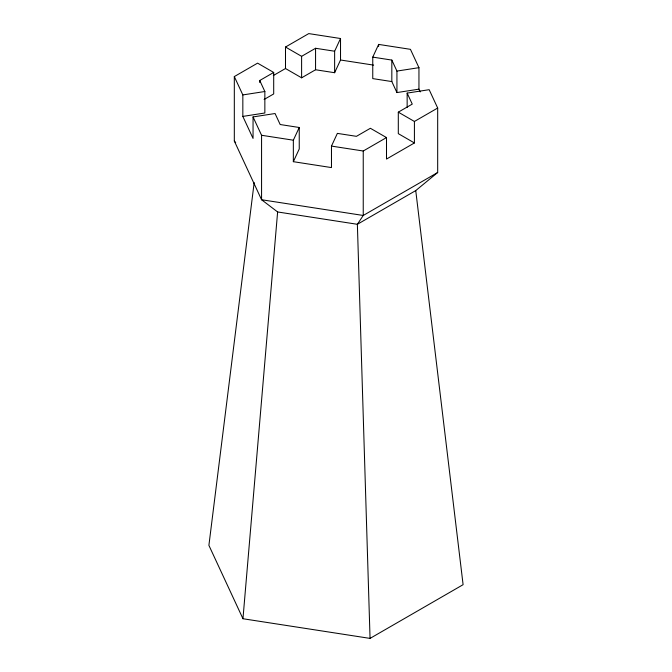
<?xml version="1.0" encoding="UTF-8"?>
<svg xmlns="http://www.w3.org/2000/svg" width="672" height="672" viewBox="0 0 672 672"><rect width="100%" height="100%" fill="white"/><g stroke="black" fill="none" stroke-linecap="round" stroke-linejoin="round"><path stroke-width="1.01" d="M407.148 107.419L407.148 93.097L429.164 89.687L437.682 108.032L437.682 172.494L415.75 190.588L463.1 584.682L370.054 638.4L242.962 618.736L277.62 211.957L261.568 199.735L234.318 141.036L234.318 76.574L257.586 63.143L273.697 72.45L273.697 93.937L264.104 99.473M254.176 182.549L208.9 545.362L242.962 618.736M437.682 108.032L414.414 121.464L414.414 142.951L386.501 159.062L386.501 137.575L370.39 128.276L356.437 136.332L337.369 133.384L331.472 146.093L331.472 167.58L293.345 161.683L293.345 140.196L299.242 127.487L280.174 124.53L275.066 113.526L253.05 116.928L253.05 138.415L242.836 116.407L242.836 94.92L234.318 76.574M334.631 72.71L334.631 51.223L340.528 38.514L308.759 33.6L285.499 47.032L285.499 68.519L301.61 77.818L315.563 69.762L334.631 72.71L340.528 60.001L340.528 38.514M293.345 161.683L299.242 148.974L299.242 127.487M418.95 89.158L396.934 92.568L391.826 81.564L372.758 78.607L372.758 57.12L378.655 44.411L410.432 49.333L418.95 67.67L418.95 89.158L420.227 91.913M259.745 82.555L259.745 80.506L273.697 72.45M285.499 47.032L301.61 56.33L315.563 48.275L334.631 51.223M273.286 75.566L285.499 68.519M414.414 142.951L398.303 133.644L398.303 112.157L412.255 104.101L407.148 93.097M331.472 146.093L363.241 151.007L386.501 137.575M437.682 172.494L363.241 215.468L357.37 224.297L370.054 638.4M415.75 190.588L357.37 224.297L277.62 211.957M242.836 94.92L264.852 91.51L264.852 112.997L242.836 116.407M372.758 57.12L391.826 60.077L396.934 71.081L418.95 67.67M340.528 60.001L373.64 65.125M253.05 116.928L261.568 135.274L293.345 140.196M398.303 112.157L414.414 121.464M234.318 141.036L235.696 142.59M259.745 80.506L264.852 91.51M396.934 71.081L396.934 92.568M391.826 60.077L391.826 81.564M378.655 44.411L378.655 46.46M363.241 151.007L363.241 215.468L261.568 199.735L261.568 135.274M315.563 48.275L315.563 69.762M301.61 56.33L301.61 77.818"/></g></svg>
